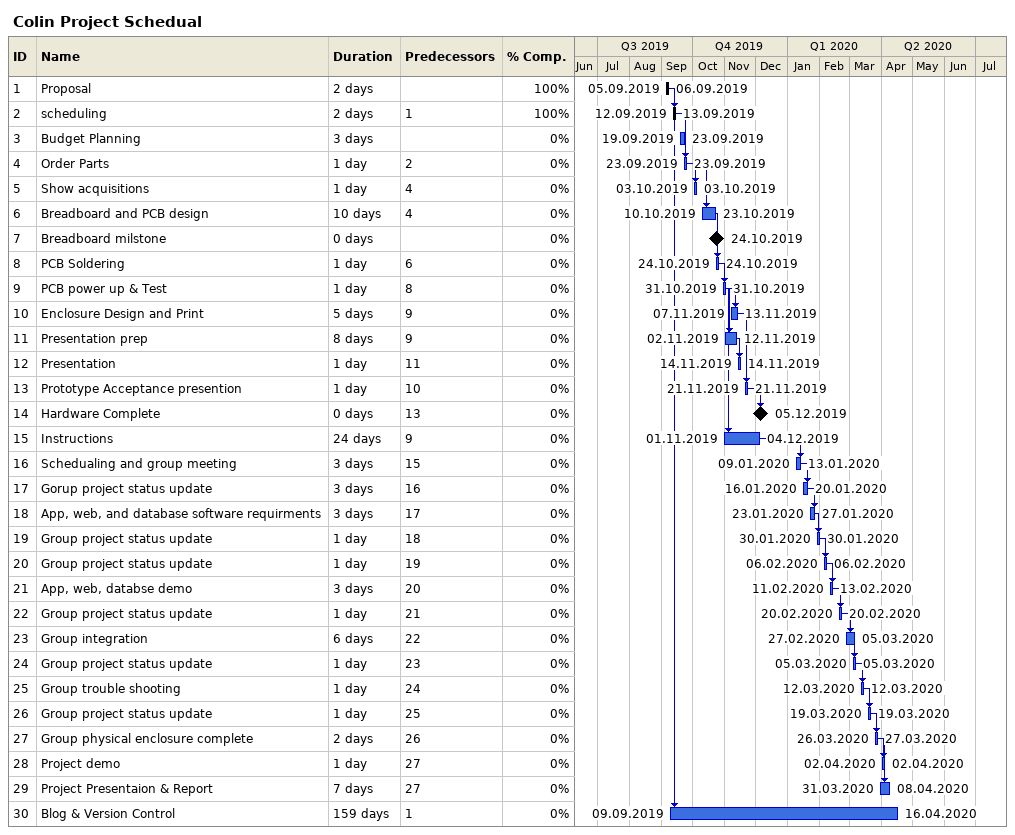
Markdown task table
Colin Project Schedual

| ID | Task | Duration | Start | Finish | Predecessors | % complete |
|---|---|---|---|---|---|---|
| 1 | Proposal | 2d | 2019-09-05 | 2019-09-06 |  | 100 |
| 2 | scheduling | 2d | 2019-09-12 | 2019-09-13 | 1 | 100 |
| 3 | Budget Planning | 3d | 2019-09-19 | 2019-09-23 |  | 0 |
| 4 | Order Parts | 1d | 2019-09-23 | 2019-09-23 | 2 | 0 |
| 5 | Show acquisitions | 1d | 2019-10-03 | 2019-10-03 | 4 | 0 |
| 6 | Breadboard and PCB design | 10d | 2019-10-10 | 2019-10-23 | 4 | 0 |
| 7 | Breadboard milstone | 0d | 2019-10-24 | 2019-10-24 |  | 0 |
| 8 | PCB Soldering | 1d | 2019-10-24 | 2019-10-24 | 6 | 0 |
| 9 | PCB power up & Test | 1d | 2019-10-31 | 2019-10-31 | 8 | 0 |
| 10 | Enclosure Design and Print | 5d | 2019-11-07 | 2019-11-13 | 9 | 0 |
| 11 | Presentation prep | 8d | 2019-11-02 | 2019-11-12 | 9 | 0 |
| 12 | Presentation | 1d | 2019-11-14 | 2019-11-14 | 11 | 0 |
| 13 | Prototype Acceptance presention | 1d | 2019-11-21 | 2019-11-21 | 10 | 0 |
| 14 | Hardware Complete | 0d | 2019-12-05 | 2019-12-05 | 13 | 0 |
| 15 | Instructions | 24d | 2019-11-01 | 2019-12-04 | 9 | 0 |
| 16 | Schedualing and group meeting | 3d | 2020-01-09 | 2020-01-13 | 15 | 0 |
| 17 | Gorup project status update | 3d | 2020-01-16 | 2020-01-20 | 16 | 0 |
| 18 | App, web, and database software requirments | 3d | 2020-01-23 | 2020-01-27 | 17 | 0 |
| 19 | Group project status update | 1d | 2020-01-30 | 2020-01-30 | 18 | 0 |
| 20 | Group project status update | 1d | 2020-02-06 | 2020-02-06 | 19 | 0 |
| 21 | App, web, databse demo | 3d | 2020-02-11 | 2020-02-13 | 20 | 0 |
| 22 | Group project status update | 1d | 2020-02-20 | 2020-02-20 | 21 | 0 |
| 23 | Group integration | 6d | 2020-02-27 | 2020-03-05 | 22 | 0 |
| 24 | Group project status update | 1d | 2020-03-05 | 2020-03-05 | 23 | 0 |
| 25 | Group trouble shooting | 1d | 2020-03-12 | 2020-03-12 | 24 | 0 |
| 26 | Group project status update | 1d | 2020-03-19 | 2020-03-19 | 25 | 0 |
| 27 | Group physical enclosure complete | 2d | 2020-03-26 | 2020-03-27 | 26 | 0 |
| 28 | Project demo | 1d | 2020-04-02 | 2020-04-02 | 27 | 0 |
| 29 | Project Presentaion & Report | 7d | 2020-03-31 | 2020-04-08 | 27 | 0 |
| 30 | Blog & Version Control | 159d | 2019-09-09 | 2020-04-16 | 1 | 0 |
